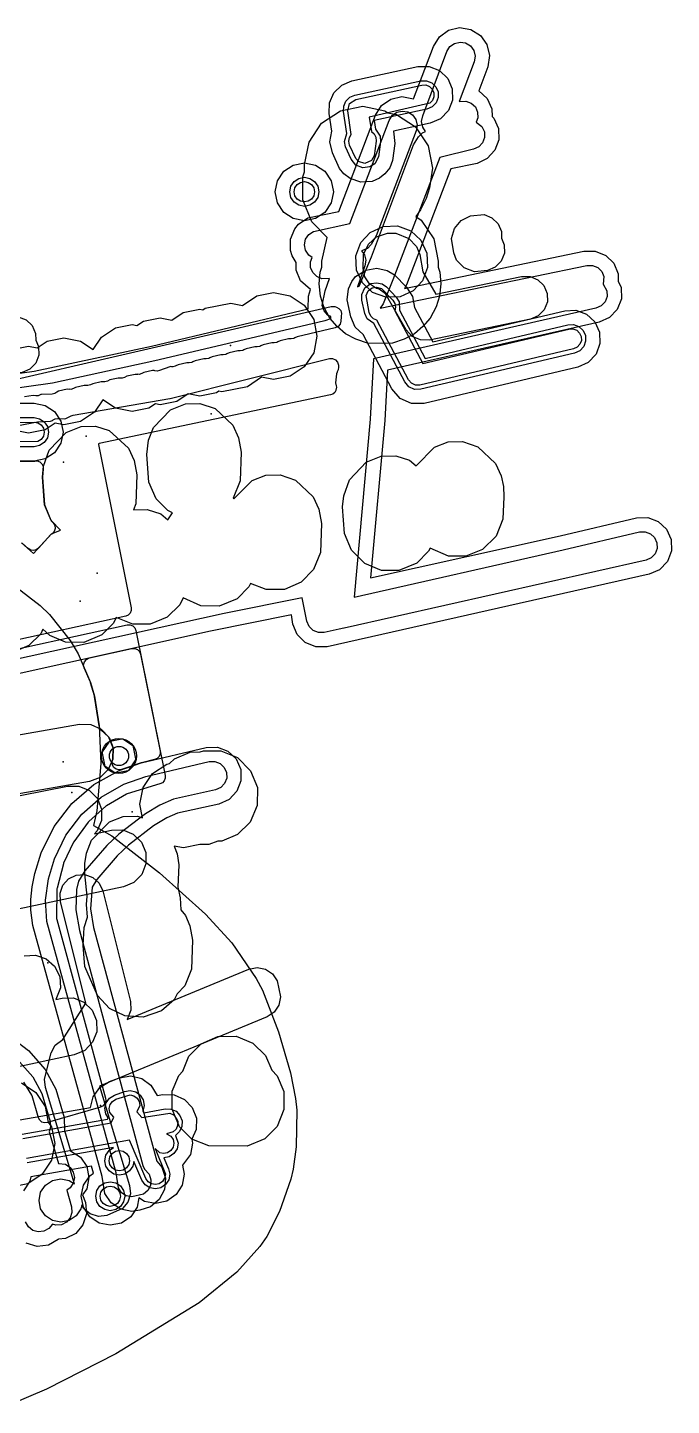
# Model space of a CAD drawing. Header units: metres. Extents: x 8738 to 9560, y -8972 to -7699.
# Drawn here: x 8911.5 to 8955.8, y -8677.5 to -8582.5 of the extents above; entities that cross this region are included whole.
import ezdxf

# ---------------------------------------------------------------- set-up
doc = ezdxf.new("R2010")
doc.units = ezdxf.units.M
for name, color, linetype in [('AI_GREENING_ALLOWED_ZONE', 4, 'Continuous'), ('AI_GREENING_EXCLUSIONS', 1, 'Continuous'), ('AI_GREENING_LAWN', 82, 'Continuous'), ('AI_GREENING_REJECTED', 6, 'Continuous'), ('AI_GREENING_SHRUBS', 92, 'Continuous')]:
    doc.layers.add(name, color=color, linetype=linetype)

# ---------------------------------------------------------------- blocks, each defined once
blk = doc.blocks.new('AI_SHRUB')
for radius in [1, 0.55]:
    blk.add_circle((0, 0), radius)

msp = doc.modelspace()

# ---------------------------------------------------------------- linework, layer by layer
at = {"layer": 'AI_GREENING_ALLOWED_ZONE'}
msp.add_lwpolyline([(8909.647, -8612.414), (8911.911, -8612.414), (8912, -8612.403), (8912.001, -8612.407), (8912.152, -8612.399), (8912.332, -8612.461), (8912.476, -8612.586), (8912.562, -8612.756), (8912.579, -8612.946), (8912.521, -8613.504), (8912.521, -8613.549), (8912.661, -8615.387), (8912.679, -8615.464), (8913.099, -8616.467), (8913.15, -8616.543), (8913.255, -8616.653), (8913.368, -8616.835), (8913.393, -8617.048), (8913.327, -8617.252), (8913.182, -8617.41), (8913.097, -8617.47), (8912.246, -8618.403), (8912.09, -8618.518), (8911.902, -8618.565), (8911.71, -8618.537), (8911.544, -8618.439), (8911.127, -8618.067)], dxfattribs=at)
msp.add_lwpolyline([(8917.34, -8633.044), (8917.337, -8633.043), (8917.369, -8632.901), (8917.385, -8632.219), (8917.369, -8632.124), (8917.126, -8631.495), (8917.064, -8631.404), (8916.569, -8630.941), (8916.468, -8630.808), (8916.416, -8630.651), (8916.108, -8628.623), (8916.1, -8628.591), (8915.834, -8627.676), (8915.824, -8627.647), (8915.399, -8626.661), (8915.358, -8626.447), (8915.413, -8626.236), (8915.552, -8626.068), (8915.75, -8625.975), (8918.684, -8625.327), (8918.882, -8625.323), (8919.065, -8625.396), (8919.206, -8625.534), (8919.283, -8625.716), (8920.622, -8632.388), (8920.623, -8632.578), (8920.553, -8632.756), (8920.421, -8632.894), (8920.247, -8632.972), (8919.335, -8633.189), (8919.312, -8633.196), (8917.974, -8633.657), (8917.784, -8633.684), (8917.597, -8633.636), (8917.443, -8633.523), (8917.342, -8633.359), (8917.311, -8633.169), (8917.34, -8633.044)], close=True, dxfattribs=at)
at = {"layer": 'AI_GREENING_EXCLUSIONS'}
for points in [[(8902.467, -8607.52), (8911.96, -8606.213), (8920.041, -8604.492), (8930.83, -8601.911), (8930.849, -8601.042), (8930.972, -8600.578), (8930.299, -8599.978), (8929.998, -8599.258), (8929.997, -8598.713), (8929.714, -8598.266), (8929.603, -8597.905), (8929.598, -8597.125), (8929.891, -8596.402), (8930.148, -8596.087), (8930.797, -8595.653), (8932.931, -8595.218), (8935.458, -8588.575), (8935.872, -8587.913), (8936.508, -8587.461), (8937.269, -8587.286), (8938.083, -8587.445), (8939.441, -8583.83), (8939.852, -8583.167), (8940.486, -8582.712), (8941.246, -8582.534), (8942.016, -8582.661), (8942.679, -8583.072), (8943.134, -8583.706), (8943.312, -8584.466), (8943.185, -8585.236), (8942.567, -8586.884), (8943.148, -8587.426), (8943.466, -8588.139), (8943.481, -8588.664), (8943.598, -8588.773), (8943.925, -8589.481), (8943.955, -8590.261), (8943.685, -8590.993), (8943.155, -8591.566), (8942.447, -8591.893), (8940.641, -8592.28), (8937.601, -8600.256), (8937.442, -8600.524), (8949.805, -8597.942), (8950.586, -8597.937), (8951.309, -8598.23), (8951.865, -8598.777), (8952.169, -8599.496), (8952.172, -8600.015), (8952.365, -8600.446), (8952.387, -8601.226), (8952.108, -8601.955), (8951.572, -8602.522), (8950.859, -8602.84), (8936.272, -8606.137), (8936.091, -8609.616), (8935.12, -8620.449), (8948.168, -8617.551), (8953.421, -8616.309), (8954.201, -8616.288), (8954.93, -8616.568), (8955.496, -8617.104), (8955.814, -8617.817), (8955.835, -8618.597), (8955.556, -8619.326), (8955.019, -8619.892), (8954.306, -8620.21), (8932.119, -8625.196), (8931.341, -8625.202), (8930.62, -8624.91), (8930.065, -8624.365), (8929.759, -8623.649), (8929.664, -8623.008), (8924.093, -8624.131), (8904.416, -8628.481)], [(8903.76, -8608.358), (8913.209, -8607.016), (8920.256, -8605.468), (8931.87, -8602.745), (8931.995, -8602.71), (8932.379, -8602.574), (8932.384, -8602.452), (8932.175, -8602.35), (8931.917, -8602.057), (8931.791, -8601.688), (8931.979, -8600.68), (8932.288, -8599.817), (8931.766, -8599.844), (8931.405, -8599.696), (8931.129, -8599.421), (8930.979, -8599.061), (8930.978, -8598.67), (8931.1, -8598.372), (8930.855, -8598.208), (8930.638, -8597.884), (8930.562, -8597.501), (8930.638, -8597.118), (8930.855, -8596.794), (8931.179, -8596.577), (8933.687, -8596.042), (8936.392, -8588.93), (8936.6, -8588.599), (8936.918, -8588.373), (8937.298, -8588.286), (8937.683, -8588.351), (8938.013, -8588.558), (8938.239, -8588.876), (8938.327, -8589.256), (8938.262, -8589.641), (8935.505, -8596.889), (8935.168, -8597.479), (8934.894, -8597.757), (8934.491, -8597.918), (8934.693, -8598.193), (8934.786, -8598.572), (8934.727, -8598.958), (8934.208, -8600.389), (8934.333, -8600.346), (8935.177, -8598.332), (8938.069, -8590.606), (8938.419, -8590.075), (8938.684, -8589.789), (8938.905, -8589.687), (8938.708, -8589.393), (8938.632, -8589.01), (8938.708, -8588.627), (8940.377, -8584.181), (8940.583, -8583.85), (8940.9, -8583.622), (8941.279, -8583.534), (8941.665, -8583.597), (8941.996, -8583.803), (8942.224, -8584.12), (8942.312, -8584.499), (8942.249, -8584.885), (8941.221, -8587.624), (8941.685, -8587.596), (8942.049, -8587.736), (8942.332, -8588.004), (8942.491, -8588.36), (8942.502, -8588.751), (8942.386, -8589.052), (8942.789, -8589.36), (8942.952, -8589.715), (8942.968, -8590.105), (8942.833, -8590.471), (8942.568, -8590.757), (8942.213, -8590.92), (8939.875, -8591.481), (8936.659, -8599.92), (8935.989, -8601.569), (8935.78, -8601.862), (8950.008, -8598.922), (8950.398, -8598.919), (8950.759, -8599.065), (8951.037, -8599.339), (8951.189, -8599.699), (8951.138, -8600.223), (8951.39, -8600.668), (8951.401, -8601.058), (8951.261, -8601.422), (8950.993, -8601.706), (8950.637, -8601.865), (8935.311, -8605.356), (8935.095, -8609.527), (8933.998, -8621.772), (8948.388, -8618.527), (8953.642, -8617.284), (8954.032, -8617.274), (8954.397, -8617.414), (8954.68, -8617.682), (8954.839, -8618.038), (8954.849, -8618.428), (8954.71, -8618.793), (8954.441, -8619.076), (8954.085, -8619.235), (8933.287, -8623.909), (8933.266, -8623.922), (8932.95, -8623.985), (8931.918, -8624.217), (8931.529, -8624.219), (8931.168, -8624.073), (8930.891, -8623.801), (8930.738, -8623.443), (8930.399, -8621.832), (8925.044, -8622.901), (8904.202, -8627.504)], [(8910.41, -8604.717), (8911.558, -8604.488), (8911.558, -8604.488), (8912.149, -8604.606), (8912.84, -8604.145), (8913.988, -8603.916), (8915.136, -8604.145), (8916.011, -8604.729), (8916.586, -8603.869), (8917.559, -8603.218), (8918.707, -8602.99), (8919.031, -8603.054), (8919.479, -8602.755), (8920.627, -8602.526), (8921.429, -8602.686), (8922.203, -8602.169), (8923.351, -8601.941), (8923.563, -8601.983), (8923.736, -8601.867), (8925.482, -8601.514), (8926.301, -8601.677), (8927.278, -8601.02), (8928.426, -8600.792), (8929.574, -8601.02), (8930.548, -8601.67), (8931.198, -8602.644), (8931.426, -8603.792), (8931.198, -8604.94), (8930.548, -8605.913), (8929.574, -8606.563), (8928.426, -8606.792), (8927.608, -8606.629), (8926.63, -8607.285), (8924.884, -8607.639), (8924.672, -8607.597), (8924.499, -8607.712), (8923.351, -8607.941), (8922.549, -8607.781), (8921.775, -8608.298), (8920.627, -8608.526), (8920.303, -8608.462), (8919.855, -8608.761), (8918.707, -8608.99), (8917.559, -8608.761), (8916.684, -8608.177), (8916.109, -8609.037), (8915.136, -8609.688), (8913.988, -8609.916), (8913.396, -8609.799), (8912.706, -8610.26), (8911.558, -8610.488), (8910.41, -8610.26)], [(8908.779, -8608.414), (8911.941, -8608.414), (8912.706, -8608.566), (8913.355, -8609), (8913.789, -8609.649), (8913.941, -8610.414), (8913.789, -8611.179), (8913.355, -8611.828), (8912.706, -8612.262), (8911.941, -8612.414), (8909.473, -8612.414)], [(8911.088, -8618.032), (8911.913, -8618.768), (8913.134, -8617.429), (8913.759, -8617.173), (8913.117, -8616.51), (8912.664, -8615.427), (8912.519, -8613.526), (8912.599, -8612.751), (8912.988, -8611.653), (8914.149, -8610.431), (8915.178, -8610.024), (8916.173, -8609.997), (8917.121, -8610.298), (8918.447, -8611.508), (8918.832, -8612.364), (8919.014, -8613.353), (8918.949, -8615.345), (8918.793, -8615.759), (8919.721, -8615.734), (8920.67, -8616.034), (8921.159, -8616.454), (8921.467, -8615.967), (8921.156, -8615.82), (8920.345, -8615.009), (8919.847, -8613.859), (8919.702, -8611.959), (8919.832, -8610.961), (8920.171, -8610.086), (8921.332, -8608.864), (8922.361, -8608.457), (8923.356, -8608.43), (8924.406, -8608.782), (8925.63, -8609.941), (8926.015, -8610.797), (8926.198, -8611.786), (8926.132, -8613.778), (8925.648, -8614.964), (8925.704, -8615.018), (8926.965, -8613.735), (8927.896, -8613.385), (8928.891, -8613.359), (8929.941, -8613.711), (8931.165, -8614.869), (8931.55, -8615.725), (8931.733, -8616.714), (8931.667, -8618.706), (8931.197, -8619.871), (8930.342, -8620.748), (8929.192, -8621.246), (8927.923, -8621.263), (8926.856, -8620.834), (8926.737, -8621.076), (8925.927, -8621.887), (8924.695, -8622.401), (8923.426, -8622.385), (8922.207, -8621.818), (8921.983, -8622.313), (8921.106, -8623.169), (8919.94, -8623.639), (8918.753, -8623.639), (8917.603, -8623.175), (8917.42, -8623.574), (8916.609, -8624.384), (8915.377, -8624.899), (8914.108, -8624.882), (8913.025, -8624.429), (8912.556, -8623.982), (8912.401, -8624.311), (8911.59, -8625.121), (8910.359, -8625.636)], [(8908.779, -8609.414), (8911.941, -8609.414), (8912.324, -8609.49), (8912.648, -8609.707), (8912.865, -8610.031), (8912.941, -8610.414), (8912.865, -8610.797), (8912.648, -8611.121), (8912.324, -8611.338), (8911.941, -8611.414), (8909.126, -8611.414)], [(8908.549, -8609.753), (8911.941, -8609.714), (8912.209, -8609.767), (8912.436, -8609.919), (8912.588, -8610.146), (8912.641, -8610.414), (8912.588, -8610.682), (8912.436, -8610.909), (8912.209, -8611.061), (8909.022, -8611.114)], [(8910.252, -8620.726), (8912.372, -8622.357), (8913.003, -8622.987), (8914.434, -8624.779), (8914.981, -8625.692), (8915.83, -8627.661), (8916.105, -8628.607), (8916.436, -8630.658), (8916.532, -8633.252), (8916.258, -8636.511), (8916.045, -8637.519), (8917.287, -8638.24), (8920.586, -8640.767), (8923.747, -8643.621), (8925.556, -8645.61), (8927.235, -8648.051), (8927.664, -8648.86), (8928.769, -8651.727), (8929.602, -8654.565), (8929.957, -8656.317), (8930.029, -8657.137), (8929.988, -8659.668), (8929.787, -8661.192), (8929.616, -8661.879), (8928.838, -8664.124), (8927.965, -8665.839), (8927.487, -8666.532), (8925.91, -8668.287), (8923.323, -8670.406), (8917.57, -8673.926), (8912.798, -8676.358), (8910.161, -8677.478)], [(8906.274, -8632.074), (8915.073, -8630.543), (8915.853, -8630.561), (8916.567, -8630.877), (8917.105, -8631.442), (8917.387, -8632.17), (8917.368, -8632.95), (8917.052, -8633.664), (8916.487, -8634.202), (8915.759, -8634.483), (8907.194, -8635.974)], [(8906.294, -8636.365), (8914.251, -8634.809), (8915.031, -8634.812), (8915.751, -8635.113), (8916.301, -8635.667), (8916.597, -8636.389), (8916.595, -8637.169), (8916.294, -8637.889), (8916.097, -8638.084), (8917.267, -8637.836), (8918.047, -8637.826), (8918.772, -8638.116), (8919.331, -8638.661), (8919.638, -8639.378), (8919.648, -8640.158), (8919.359, -8640.883), (8918.814, -8641.442), (8918.097, -8641.749), (8909.318, -8643.61)], [(8911.257, -8646.501), (8912.035, -8646.45), (8912.774, -8646.701), (8913.361, -8647.216), (8913.706, -8647.916), (8913.756, -8648.695), (8913.443, -8649.505), (8913.872, -8649.412), (8914.652, -8649.4), (8915.377, -8649.687), (8915.938, -8650.23), (8916.248, -8650.947), (8916.26, -8651.727), (8915.973, -8652.452), (8915.43, -8653.013), (8914.714, -8653.323), (8905.738, -8655.255)], [(8910.477, -8652.199), (8911.559, -8653.019), (8912.705, -8654.326), (8913.447, -8655.694), (8914.01, -8657.635), (8914.039, -8658.531), (8914.443, -8659.925), (8915.133, -8660.367), (8915.567, -8661.016), (8915.719, -8661.781), (8915.567, -8662.546), (8915.283, -8662.972), (8915.481, -8663.504), (8915.548, -8664.282), (8915.312, -8665.026), (8914.81, -8665.623), (8914.117, -8665.982), (8913.627, -8666.024), (8913.608, -8666.049), (8912.926, -8666.429), (8912.151, -8666.52), (8911.401, -8666.307)], [(8910.937, -8653.802), (8911.847, -8654.839), (8912.486, -8655.972), (8913.049, -8657.914), (8913.083, -8658.303), (8912.982, -8658.621), (8913.624, -8660.8), (8914.102, -8660.857), (8914.426, -8661.074), (8914.643, -8661.398), (8914.719, -8661.781), (8914.643, -8662.164), (8914.426, -8662.488), (8914.191, -8662.645), (8914.521, -8663.783), (8914.554, -8664.172), (8914.436, -8664.544), (8914.185, -8664.842), (8913.839, -8665.022), (8913.45, -8665.055), (8913.203, -8664.977), (8913.202, -8664.982), (8912.96, -8665.288), (8912.619, -8665.478), (8912.231, -8665.523), (8911.856, -8665.416), (8911.55, -8665.174), (8911.36, -8664.833)], [(8910.952, -8657.8), (8915.833, -8656.939), (8916.007, -8656.205), (8916.463, -8655.573), (8917.128, -8655.163), (8917.831, -8654.902), (8918.601, -8654.777), (8919.36, -8654.957), (8919.993, -8655.414), (8920.411, -8656.13), (8920.8, -8656.061), (8921.58, -8656.078), (8922.295, -8656.392), (8922.835, -8656.956), (8923.118, -8657.683), (8923.101, -8658.463), (8922.808, -8659.129), (8922.865, -8659.417), (8922.713, -8660.182), (8922.154, -8660.915), (8922.285, -8661.531), (8922.144, -8662.299), (8921.72, -8662.953), (8921.077, -8663.396), (8920.314, -8663.559), (8919.546, -8663.418), (8919.167, -8663.172), (8919.037, -8663.825), (8918.603, -8664.474), (8917.954, -8664.908), (8917.189, -8665.06), (8916.424, -8664.908), (8915.775, -8664.474), (8915.341, -8663.825), (8915.189, -8663.06), (8915.341, -8662.295), (8915.775, -8661.646), (8916.034, -8661.473), (8915.893, -8660.99), (8911.709, -8661.729), (8911.648, -8662.035), (8911.214, -8662.684)], [(8911.083, -8655.257), (8912.056, -8655.908), (8912.706, -8656.881), (8912.92, -8657.952), (8913.141, -8658.283), (8913.369, -8659.431), (8913.141, -8660.58), (8912.491, -8661.553), (8911.517, -8662.203), (8910.941, -8662.318)], [(8911.126, -8658.785), (8916.997, -8657.749), (8917.05, -8657.649), (8916.888, -8657.386), (8916.826, -8657.001), (8916.916, -8656.621), (8917.144, -8656.305), (8917.476, -8656.1), (8918.179, -8655.839), (8918.565, -8655.777), (8918.944, -8655.867), (8919.26, -8656.095), (8919.465, -8656.427), (8919.527, -8656.813), (8919.431, -8657.202), (8919.503, -8657.306), (8920.974, -8657.046), (8921.364, -8657.055), (8921.721, -8657.212), (8921.991, -8657.493), (8922.133, -8657.857), (8922.124, -8658.247), (8921.967, -8658.604), (8921.683, -8658.875), (8921.865, -8659.417), (8921.789, -8659.8), (8921.572, -8660.124), (8921.248, -8660.341), (8920.881, -8660.414), (8921.204, -8661.164), (8921.285, -8661.545), (8921.215, -8661.929), (8921.002, -8662.256), (8920.681, -8662.478), (8920.3, -8662.559), (8919.916, -8662.489), (8919.588, -8662.276), (8919.367, -8661.955), (8918.809, -8660.659), (8918.742, -8660.995), (8918.525, -8661.319), (8918.201, -8661.536), (8917.818, -8661.612), (8917.435, -8661.536), (8917.111, -8661.319), (8916.894, -8660.995), (8916.818, -8660.612), (8916.894, -8660.229), (8917.111, -8659.905), (8917.407, -8659.707), (8911.474, -8660.755)], [(8911.178, -8659.081), (8917.245, -8658.009), (8917.438, -8657.605), (8917.169, -8657.282), (8917.126, -8657.012), (8917.189, -8656.746), (8917.349, -8656.525), (8917.581, -8656.382), (8918.554, -8656.077), (8918.819, -8656.14), (8919.041, -8656.299), (8919.184, -8656.532), (8919.228, -8656.802), (8919.028, -8657.256), (8919.357, -8657.636), (8921.299, -8657.348), (8921.549, -8657.457), (8921.738, -8657.655), (8921.837, -8657.909), (8921.831, -8658.182), (8921.722, -8658.432), (8921.524, -8658.621), (8921.064, -8658.757), (8921.36, -8658.922), (8921.512, -8659.149), (8921.565, -8659.417), (8921.512, -8659.685), (8921.36, -8659.912), (8921.133, -8660.064), (8921.133, -8660.064), (8920.865, -8660.117), (8920.597, -8660.064), (8920.28, -8659.777), (8920.985, -8661.549), (8920.936, -8661.818), (8920.787, -8662.047), (8920.562, -8662.202), (8920.295, -8662.259), (8920.027, -8662.21), (8919.798, -8662.061), (8919.643, -8661.836), (8918.51, -8659.208), (8911.422, -8660.459)]]:
    msp.add_lwpolyline(points, dxfattribs=at)
for points in [[(8932.488, -8591.168), (8932.315, -8590.407), (8932.442, -8589.665), (8932.261, -8588.463), (8932.291, -8587.715), (8932.593, -8587.031), (8933.126, -8586.505), (8933.815, -8586.212), (8938.365, -8585.224), (8939.145, -8585.21), (8939.871, -8585.496), (8940.433, -8586.038), (8940.744, -8586.754), (8940.758, -8587.534), (8940.472, -8588.26), (8939.93, -8588.822), (8939.214, -8589.133), (8936.703, -8589.678), (8936.794, -8590.522), (8936.635, -8591.689), (8936.435, -8592.191), (8936.109, -8592.62), (8935.725, -8592.92), (8935.229, -8593.133), (8934.451, -8593.191), (8933.71, -8592.946), (8933.28, -8592.62), (8932.981, -8592.236), (8932.488, -8591.168)], [(8933.265, -8587.941), (8933.416, -8587.599), (8933.683, -8587.336), (8934.027, -8587.19), (8938.577, -8586.201), (8938.967, -8586.195), (8939.33, -8586.337), (8939.611, -8586.609), (8939.767, -8586.966), (8939.774, -8587.356), (8939.631, -8587.719), (8939.36, -8588), (8939.002, -8588.156), (8935.367, -8588.945), (8935.457, -8589.542), (8935.772, -8590.011), (8935.801, -8590.4), (8935.665, -8591.447), (8935.402, -8591.913), (8935.077, -8592.129), (8934.573, -8592.198), (8934.1, -8592.01), (8933.781, -8591.613), (8933.401, -8590.76), (8933.314, -8590.38), (8933.479, -8589.839), (8933.25, -8588.315), (8933.265, -8587.941)], [(8933.663, -8587.769), (8934.091, -8587.483), (8938.641, -8586.495), (8938.914, -8586.49), (8939.168, -8586.59), (8939.365, -8586.78), (8939.473, -8587.03), (8939.478, -8587.303), (8939.378, -8587.557), (8939.188, -8587.754), (8935.029, -8588.712), (8935.175, -8589.688), (8935.36, -8589.848), (8935.483, -8590.091), (8935.503, -8590.364), (8935.374, -8591.375), (8935.19, -8591.701), (8934.714, -8591.905), (8934.279, -8591.768), (8934.095, -8591.566), (8933.675, -8590.638), (8933.614, -8590.371), (8933.66, -8590.102), (8933.791, -8589.896), (8933.547, -8588.271), (8933.663, -8587.769)], [(8933.388, -8603.631), (8932.805, -8603.141), (8932.308, -8602.551), (8931.897, -8601.784), (8931.661, -8601.042), (8931.571, -8600.193), (8931.645, -8599.381), (8931.766, -8599.052), (8931.766, -8598.626), (8932.134, -8597), (8931.071, -8595.917), (8930.451, -8594.394), (8930.451, -8592.811), (8930.575, -8592.475), (8930.575, -8591.962), (8930.88, -8590.431), (8931.747, -8589.133), (8933.045, -8588.266), (8934.575, -8587.962), (8936.106, -8588.266), (8936.305, -8588.399), (8936.908, -8588.519), (8938.206, -8589.386), (8939.073, -8590.684), (8939.377, -8592.215), (8939.17, -8593.585), (8938.944, -8594.31), (8938.552, -8595.1), (8938.226, -8595.551), (8938.594, -8595.798), (8939.462, -8597.095), (8939.766, -8598.626), (8939.766, -8599.052), (8939.887, -8599.381), (8939.96, -8600.193), (8939.871, -8601.042), (8939.639, -8601.784), (8939.224, -8602.551), (8938.723, -8603.141), (8938.144, -8603.631), (8937.426, -8604.009), (8936.635, -8604.278), (8934.974, -8604.294), (8934.102, -8604.009), (8933.388, -8603.631)], [(8930.557, -8595.853), (8929.792, -8595.701), (8929.143, -8595.267), (8928.709, -8594.618), (8928.557, -8593.853), (8928.709, -8593.088), (8929.143, -8592.439), (8929.792, -8592.005), (8930.557, -8591.853), (8931.322, -8592.005), (8931.971, -8592.439), (8932.405, -8593.088), (8932.557, -8593.853), (8932.405, -8594.618), (8931.971, -8595.267), (8931.322, -8595.701), (8930.557, -8595.853)], [(8929.85, -8594.56), (8929.633, -8594.236), (8929.557, -8593.853), (8929.633, -8593.47), (8929.85, -8593.146), (8930.174, -8592.929), (8930.557, -8592.853), (8930.94, -8592.929), (8931.264, -8593.146), (8931.481, -8593.47), (8931.557, -8593.853), (8931.481, -8594.236), (8931.264, -8594.56), (8930.94, -8594.777), (8930.557, -8594.853), (8930.174, -8594.777), (8929.85, -8594.56)], [(8930.062, -8594.348), (8929.91, -8594.121), (8929.857, -8593.853), (8929.91, -8593.585), (8930.062, -8593.358), (8930.289, -8593.206), (8930.557, -8593.153), (8930.825, -8593.206), (8931.052, -8593.358), (8931.204, -8593.585), (8931.257, -8593.853), (8931.204, -8594.121), (8931.052, -8594.348), (8930.825, -8594.5), (8930.557, -8594.553), (8930.289, -8594.5), (8930.062, -8594.348)], [(8935.978, -8596.241), (8936.964, -8596.202), (8937.881, -8596.544), (8938.58, -8597.191), (8938.99, -8598.072), (8939.029, -8599.058), (8938.688, -8599.975), (8938.04, -8600.674), (8937.159, -8601.084), (8936.173, -8601.123), (8935.256, -8600.782), (8934.557, -8600.134), (8934.147, -8599.253), (8934.108, -8598.267), (8934.45, -8597.35), (8935.097, -8596.651), (8935.978, -8596.241)], [(8942.93, -8595.424), (8943.474, -8595.642), (8943.893, -8596.05), (8944.124, -8596.588), (8944.13, -8597.05), (8944.321, -8597.496), (8944.329, -8598.081), (8944.112, -8598.625), (8943.703, -8599.044), (8943.165, -8599.274), (8942.275, -8599.356), (8941.558, -8599.087), (8941.044, -8598.552), (8940.849, -8598.061), (8940.696, -8597.068), (8940.887, -8596.376), (8941.347, -8595.827), (8941.988, -8595.51), (8942.93, -8595.424)], [(8934.715, -8599.704), (8934.601, -8599.13), (8934.637, -8598.171), (8934.971, -8597.471), (8935.535, -8596.958), (8936.272, -8596.692), (8936.865, -8596.692), (8937.761, -8597.065), (8938.273, -8597.629), (8938.5, -8598.171), (8938.723, -8599.375), (8939.621, -8600.909), (8945.514, -8599.691), (8946.1, -8599.687), (8946.642, -8599.907), (8947.059, -8600.318), (8947.287, -8600.857), (8947.291, -8601.442), (8947.071, -8601.984), (8946.66, -8602.401), (8946.121, -8602.629), (8939.174, -8604.065), (8938.556, -8604.063), (8937.991, -8603.811), (8937.576, -8603.354), (8936.134, -8600.89), (8935.7, -8600.55), (8935.527, -8600.516), (8935.04, -8600.191), (8934.715, -8599.704)], [(8933.816, -8600.036), (8934.087, -8599.699), (8934.786, -8599.246), (8935.555, -8599.114), (8936.267, -8599.266), (8936.775, -8599.571), (8937.596, -8600.415), (8938.012, -8601.076), (8938.139, -8601.817), (8939.395, -8604.186), (8948.483, -8602.044), (8949.263, -8602.017), (8949.994, -8602.29), (8950.565, -8602.822), (8950.888, -8603.532), (8950.916, -8604.312), (8950.643, -8605.043), (8950.111, -8605.614), (8949.401, -8605.937), (8938.81, -8608.433), (8937.941, -8608.444), (8937.149, -8608.085), (8936.585, -8607.423), (8934.605, -8603.691), (8934.063, -8603.17), (8933.749, -8602.456), (8933.511, -8601.303), (8933.59, -8600.527), (8933.816, -8600.036)], [(8935.144, -8600.18), (8935.528, -8600.114), (8935.909, -8600.2), (8936.209, -8600.406), (8936.87, -8601.103), (8937.078, -8601.433), (8937.103, -8601.998), (8938.873, -8605.336), (8948.712, -8603.017), (8949.102, -8603.004), (8949.468, -8603.14), (8949.753, -8603.406), (8949.915, -8603.761), (8949.929, -8604.151), (8949.792, -8604.517), (8949.526, -8604.802), (8949.171, -8604.964), (8938.581, -8607.46), (8938.146, -8607.465), (8937.75, -8607.285), (8937.468, -8606.955), (8935.336, -8602.935), (8934.883, -8602.598), (8934.726, -8602.241), (8934.525, -8601.328), (8934.517, -8600.938), (8934.731, -8600.476), (8935.144, -8600.18)], [(8935.52, -8600.414), (8935.879, -8600.523), (8936.652, -8601.31), (8936.798, -8601.541), (8936.844, -8601.81), (8936.79, -8602.048), (8938.717, -8605.681), (8948.781, -8603.309), (8949.054, -8603.3), (8949.31, -8603.395), (8949.51, -8603.582), (8949.623, -8603.83), (8949.633, -8604.103), (8949.537, -8604.359), (8949.351, -8604.559), (8949.102, -8604.672), (8938.512, -8607.168), (8938.208, -8607.171), (8937.931, -8607.046), (8937.733, -8606.814), (8935.553, -8602.704), (8935.326, -8602.615), (8935.129, -8602.426), (8935.019, -8602.176), (8934.812, -8600.991), (8934.962, -8600.668), (8935.234, -8600.467), (8935.52, -8600.414)], [(8909.907, -8602.552), (8910.849, -8602.458), (8911.394, -8602.67), (8911.817, -8603.075), (8912.052, -8603.611), (8912.062, -8604.073), (8912.257, -8604.517), (8912.27, -8605.102), (8912.057, -8605.648), (8911.652, -8606.07), (8911.116, -8606.306), (8910.227, -8606.395), (8909.508, -8606.132), (8908.989, -8605.601), (8908.79, -8605.112), (8908.628, -8604.12), (8908.814, -8603.426), (8909.269, -8602.873), (8909.907, -8602.552)], [(8937.796, -8612.34), (8938.259, -8612.734), (8939.525, -8611.441), (8940.456, -8611.091), (8941.451, -8611.064), (8942.5, -8611.416), (8943.725, -8612.575), (8944.11, -8613.431), (8944.265, -8614.15), (8944.304, -8614.867), (8944.227, -8616.412), (8943.757, -8617.577), (8942.835, -8618.499), (8941.67, -8618.968), (8940.482, -8618.968), (8939.212, -8618.415), (8939.109, -8618.619), (8938.299, -8619.43), (8937.067, -8619.944), (8935.88, -8619.944), (8934.715, -8619.475), (8933.792, -8618.552), (8933.323, -8617.387), (8933.194, -8615.569), (8933.275, -8614.793), (8933.663, -8613.696), (8934.824, -8612.474), (8935.853, -8612.066), (8936.848, -8612.04), (8937.796, -8612.34)], [(8913.325, -8637.589), (8914.554, -8635.998), (8916.062, -8634.695), (8917.8, -8633.717), (8919.323, -8633.192), (8923.787, -8632.132), (8924.567, -8632.114), (8925.295, -8632.395), (8925.859, -8632.934), (8926.175, -8633.648), (8926.193, -8634.428), (8925.911, -8635.156), (8925.372, -8635.72), (8924.658, -8636.036), (8921.826, -8636.664), (8921.095, -8636.995), (8920.172, -8637.55), (8918.442, -8638.864), (8917.662, -8639.603), (8916.256, -8641.245), (8915.943, -8641.767), (8915.829, -8643.256), (8916.045, -8644.547), (8920.392, -8660.649), (8920.746, -8661.067), (8920.985, -8661.81), (8920.921, -8662.587), (8920.565, -8663.282), (8919.97, -8663.786), (8919.227, -8664.025), (8918.673, -8664.11), (8917.908, -8663.958), (8917.259, -8663.524), (8916.825, -8662.875), (8916.631, -8661.705), (8911.858, -8644.397), (8911.729, -8643.353), (8911.727, -8642.618), (8911.814, -8641.734), (8912.007, -8640.83), (8912.439, -8639.396), (8913.325, -8637.589)], [(8918.126, -8634.662), (8919.649, -8634.137), (8924.005, -8633.108), (8924.395, -8633.099), (8924.759, -8633.24), (8925.041, -8633.509), (8925.199, -8633.866), (8925.208, -8634.256), (8925.067, -8634.62), (8924.797, -8634.902), (8924.44, -8635.06), (8921.542, -8635.697), (8920.609, -8636.116), (8919.621, -8636.713), (8917.785, -8638.107), (8916.946, -8638.898), (8915.449, -8640.65), (8915.012, -8641.36), (8914.876, -8641.927), (8914.827, -8643.321), (8915.067, -8644.761), (8919.429, -8660.941), (8919.552, -8661.201), (8919.872, -8661.553), (8919.992, -8661.924), (8919.96, -8662.313), (8919.781, -8662.66), (8919.484, -8662.912), (8918.673, -8663.11), (8918.29, -8663.034), (8917.966, -8662.817), (8917.749, -8662.493), (8917.596, -8661.441), (8912.823, -8644.134), (8912.726, -8642.668), (8912.943, -8641.2), (8913.345, -8639.818), (8914.128, -8638.184), (8915.222, -8636.741), (8916.569, -8635.557), (8918.126, -8634.662)], [(8915.432, -8640.857), (8915.433, -8640.14), (8915.549, -8639.413), (8915.889, -8638.537), (8917.148, -8637.258), (8918.079, -8636.908), (8919.073, -8636.882), (8919.41, -8636.989), (8919.225, -8636.056), (8919.453, -8634.908), (8920.104, -8633.935), (8921.077, -8633.284), (8921.268, -8633.246), (8921.619, -8632.922), (8922.702, -8632.469), (8923.383, -8632.449), (8923.61, -8632.369), (8924.797, -8632.369), (8925.948, -8632.836), (8926.852, -8633.739), (8927.319, -8634.891), (8927.305, -8636.146), (8926.814, -8637.285), (8925.948, -8638.133), (8924.865, -8638.586), (8924.587, -8638.6), (8923.987, -8638.83), (8923.359, -8638.83), (8922.225, -8639.056), (8921.599, -8638.931), (8921.794, -8639.468), (8921.915, -8640.238), (8921.85, -8641.772), (8922.011, -8642.506), (8922.045, -8643.338), (8922.374, -8643.715), (8922.673, -8644.425), (8922.856, -8645.414), (8922.79, -8647.405), (8922.321, -8648.571), (8921.801, -8649.112), (8921.581, -8649.526), (8920.726, -8650.288), (8919.466, -8650.73), (8918.2, -8650.641), (8917.145, -8650.125), (8916.318, -8649.221), (8915.449, -8647.228), (8915.316, -8645.774), (8915.384, -8644.552), (8915.613, -8643.831), (8915.543, -8642.949), (8915.595, -8642.384), (8915.432, -8640.857)], [(8914.729, -8662.218), (8912.727, -8655.577), (8912.671, -8654.995), (8913.118, -8653.173), (8913.394, -8652.657), (8913.928, -8652.261), (8915.519, -8649.749), (8913.759, -8642.753), (8913.73, -8642.169), (8913.926, -8641.618), (8914.319, -8641.183), (8914.847, -8640.933), (8915.432, -8640.903), (8915.983, -8641.1), (8916.417, -8641.492), (8916.668, -8642.021), (8918.586, -8649.642), (8918.612, -8650.245), (8918.354, -8650.881), (8926.73, -8647.41), (8927.304, -8647.295), (8927.878, -8647.409), (8928.365, -8647.734), (8928.69, -8648.221), (8928.915, -8649.324), (8928.801, -8649.898), (8928.476, -8650.384), (8927.989, -8650.71), (8916.46, -8655.488), (8918.519, -8662.318), (8918.575, -8662.901), (8918.404, -8663.461), (8918.032, -8663.912), (8916.952, -8664.397), (8916.369, -8664.453), (8915.809, -8664.282), (8915.358, -8663.91), (8915.223, -8663.657), (8915.169, -8663.93), (8914.844, -8664.417), (8914.357, -8664.742), (8913.783, -8664.856), (8913.209, -8664.742), (8912.722, -8664.417), (8912.397, -8663.93), (8912.283, -8663.356), (8912.397, -8662.782), (8912.722, -8662.295), (8913.209, -8661.97), (8913.783, -8661.856), (8914.357, -8661.97), (8914.729, -8662.218)], [(8925.859, -8652.044), (8927.012, -8652.511), (8927.88, -8653.36), (8928.316, -8654.367), (8928.685, -8654.755), (8929.139, -8655.839), (8929.153, -8657.096), (8928.685, -8658.249), (8927.836, -8659.117), (8926.626, -8659.623), (8923.97, -8659.601), (8922.817, -8659.134), (8921.949, -8658.285), (8921.443, -8657.074), (8921.458, -8655.817), (8921.911, -8654.733), (8922.183, -8654.442), (8922.612, -8653.417), (8923.461, -8652.55), (8924.601, -8652.058), (8925.859, -8652.044)], [(8917.55, -8661.259), (8917.323, -8661.107), (8917.171, -8660.88), (8917.118, -8660.612), (8917.171, -8660.344), (8917.323, -8660.117), (8917.55, -8659.965), (8917.818, -8659.912), (8918.086, -8659.965), (8918.313, -8660.117), (8918.465, -8660.344), (8918.518, -8660.612), (8918.465, -8660.88), (8918.313, -8661.107), (8918.086, -8661.259), (8917.818, -8661.312), (8917.55, -8661.259)], [(8916.806, -8663.984), (8916.482, -8663.767), (8916.265, -8663.443), (8916.189, -8663.06), (8916.265, -8662.677), (8916.482, -8662.353), (8916.806, -8662.136), (8917.189, -8662.06), (8917.572, -8662.136), (8917.896, -8662.353), (8918.113, -8662.677), (8918.189, -8663.06), (8918.113, -8663.443), (8917.896, -8663.767), (8917.572, -8663.984), (8917.189, -8664.06), (8916.806, -8663.984)], [(8916.694, -8663.555), (8916.542, -8663.328), (8916.489, -8663.06), (8916.542, -8662.792), (8916.694, -8662.565), (8916.921, -8662.413), (8917.189, -8662.36), (8917.457, -8662.413), (8917.684, -8662.565), (8917.836, -8662.792), (8917.889, -8663.06), (8917.836, -8663.328), (8917.684, -8663.555), (8917.457, -8663.707), (8917.189, -8663.76), (8916.921, -8663.707), (8916.694, -8663.555)]]:
    msp.add_lwpolyline(points, close=True, dxfattribs=at)
at = {"layer": 'AI_GREENING_LAWN'}
for points in [[(8907.733, -8607.457), (8932.403, -8601.751), (8932.659, -8601.759), (8932.765, -8601.79), (8932.939, -8601.884), (8933.064, -8602.037), (8933.119, -8602.227), (8933.119, -8602.227), (8933.096, -8602.424), (8933.086, -8602.457), (8933.073, -8602.757), (8933.018, -8602.964), (8932.881, -8603.13), (8932.687, -8603.222), (8930.061, -8603.838), (8929.899, -8603.922), (8929.896, -8603.916), (8929.829, -8603.955), (8929.641, -8603.983), (8929.476, -8603.977), (8928.89, -8604.113), (8928.728, -8604.197), (8928.725, -8604.191), (8928.659, -8604.23), (8928.471, -8604.259), (8928.306, -8604.252), (8927.72, -8604.388), (8927.557, -8604.472), (8927.554, -8604.466), (8927.488, -8604.505), (8927.3, -8604.534), (8927.135, -8604.527), (8926.549, -8604.663), (8926.387, -8604.747), (8926.384, -8604.741), (8926.318, -8604.78), (8926.13, -8604.809), (8925.965, -8604.802), (8925.378, -8604.939), (8925.216, -8605.022), (8925.213, -8605.017), (8925.147, -8605.056), (8924.959, -8605.084), (8924.794, -8605.077), (8924.208, -8605.214), (8924.045, -8605.297), (8924.042, -8605.292), (8923.976, -8605.331), (8923.788, -8605.359), (8923.623, -8605.352), (8923.037, -8605.489), (8922.875, -8605.573), (8922.872, -8605.567), (8922.806, -8605.606), (8922.618, -8605.634), (8922.453, -8605.627), (8921.867, -8605.764), (8921.704, -8605.848), (8921.703, -8605.845), (8921.656, -8605.875), (8921.497, -8605.912), (8921.397, -8605.903), (8921.396, -8605.907), (8921.32, -8605.899), (8921.283, -8605.906), (8920.579, -8606.175), (8920.423, -8606.208), (8920.264, -8606.189), (8920.211, -8606.174), (8920.09, -8606.171), (8919.503, -8606.301), (8919.357, -8606.378), (8919.175, -8606.434), (8919.099, -8606.427), (8919.098, -8606.434), (8918.916, -8606.429), (8918.328, -8606.559), (8918.182, -8606.636), (8918.001, -8606.692), (8917.924, -8606.685), (8917.924, -8606.692), (8917.741, -8606.687), (8917.154, -8606.817), (8917.008, -8606.894), (8916.826, -8606.95), (8916.75, -8606.943), (8916.749, -8606.95), (8916.567, -8606.945), (8915.979, -8607.075), (8915.833, -8607.152), (8915.652, -8607.208), (8915.575, -8607.201), (8915.575, -8607.208), (8915.392, -8607.203), (8914.805, -8607.333), (8914.659, -8607.41), (8914.477, -8607.466), (8914.401, -8607.459), (8914.4, -8607.466), (8914.218, -8607.461), (8913.63, -8607.591), (8913.515, -8607.652), (8913.514, -8607.653), (8913.364, -8607.751), (8913.189, -8607.79), (8912.446, -8607.818), (8912.408, -8607.825), (8912.366, -8607.849), (8912.218, -8607.905), (8912.061, -8607.912), (8911.876, -8607.891), (8911.281, -8607.975)], [(8905.981, -8610.872), (8912.183, -8609.699), (8912.25, -8609.691), (8913.081, -8609.647), (8913.212, -8609.601), (8913.249, -8609.574), (8913.393, -8609.502), (8913.551, -8609.479), (8914.031, -8609.488), (8914.141, -8609.464), (8914.5, -8609.294), (8914.5, -8609.294), (8914.628, -8609.254), (8921.295, -8608.095), (8921.313, -8608.091), (8932.283, -8605.342), (8932.502, -8605.336), (8932.702, -8605.425), (8932.845, -8605.59), (8932.904, -8605.8), (8932.912, -8605.943), (8932.891, -8606.113), (8932.815, -8606.266), (8932.809, -8606.274), (8932.762, -8606.397), (8932.704, -8607.022), (8932.74, -8607.218), (8932.739, -8607.219), (8932.766, -8607.324), (8932.734, -8607.523), (8932.729, -8607.536), (8932.645, -8607.679), (8932.519, -8607.787), (8932.364, -8607.848), (8916.417, -8611.197), (8916.379, -8611.213), (8916.379, -8611.255), (8918.64, -8622.516), (8918.641, -8622.709), (8918.568, -8622.888), (8918.434, -8623.026), (8918.256, -8623.103), (8904.827, -8626.037)], [(8904.098, -8626.811), (8918.358, -8623.695), (8918.555, -8623.691), (8918.738, -8623.765), (8918.879, -8623.903), (8918.955, -8624.085), (8920.961, -8634.075), (8920.963, -8634.259), (8920.899, -8634.431), (8920.777, -8634.569), (8920.614, -8634.653), (8918.355, -8635.327), (8918.3, -8635.351), (8916.921, -8636.164), (8916.881, -8636.193), (8915.709, -8637.245), (8915.675, -8637.282), (8914.675, -8638.633), (8914.649, -8638.676), (8913.978, -8640.121), (8913.963, -8640.163), (8913.525, -8641.825), (8913.516, -8641.886), (8913.498, -8643.915), (8913.507, -8643.983), (8916.869, -8656.306), (8916.883, -8656.498), (8916.823, -8656.681), (8916.698, -8656.828), (8916.527, -8656.917), (8912.863, -8657.991), (8912.668, -8658.008), (8912.482, -8657.949), (8912.332, -8657.824), (8912.242, -8657.651), (8911.804, -8656.15), (8911.779, -8656.092), (8911.243, -8655.195)]]:
    msp.add_lwpolyline(points, dxfattribs=at)
msp.add_lwpolyline([(8918.024, -8631.559), (8917.977, -8631.559), (8917.173, -8631.719), (8917.13, -8631.737), (8917.097, -8631.77), (8916.642, -8632.451), (8916.624, -8632.494), (8916.624, -8632.541), (8916.784, -8633.345), (8916.802, -8633.388), (8916.835, -8633.42), (8917.516, -8633.876), (8917.559, -8633.894), (8917.606, -8633.894), (8918.41, -8633.734), (8918.453, -8633.716), (8918.485, -8633.683), (8918.941, -8633.001), (8918.959, -8632.959), (8918.959, -8632.912), (8918.799, -8632.108), (8918.781, -8632.065), (8918.748, -8632.032), (8918.066, -8631.577), (8918.024, -8631.559)], close=True, dxfattribs=at)
at = {"layer": 'AI_GREENING_REJECTED'}
for p in [(8925.47, -8604.44), (8924.13, -8609.16), (8915.53, -8610.68), (8913.97, -8612.47), (8916.29, -8620.12), (8915.11, -8622.05), (8913.94, -8633.14), (8914.55, -8635.24), (8918.71, -8636.57), (8912.9, -8646.99), (8916.52, -8656.82)]:
    msp.add_point(p, dxfattribs=at)

# ---------------------------------------------------------------- block references
at = {"layer": 'AI_GREENING_SHRUBS', "xscale": 1.2, "yscale": 1.2}
msp.add_blockref('AI_SHRUB', (8917.791, -8632.726), dxfattribs=at)

doc.saveas('drawing.dxf')
